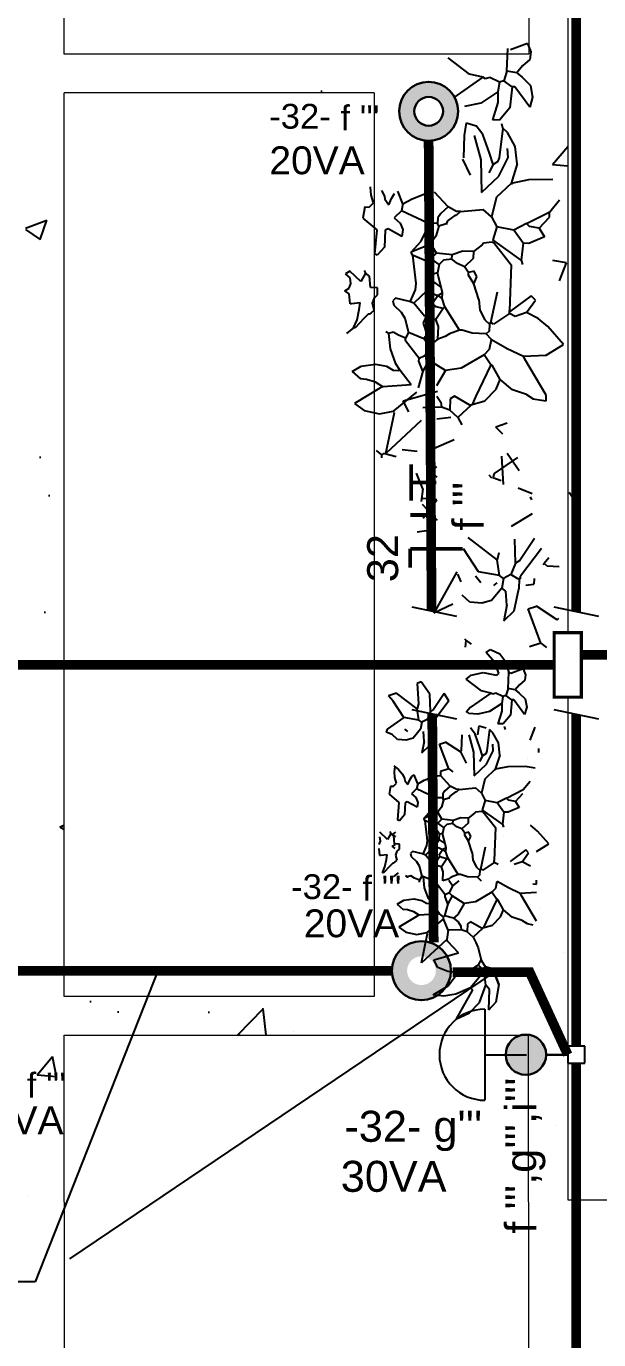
# Model space of a CAD drawing. Header units: millimetres. Extents: x 6597 to 20911, y -10306 to -132.
# Drawn here: x 12296.1 to 12473.5, y -6255.7 to -5848.8 of the extents above; entities that cross this region are included whole.
import ezdxf

# ---------------------------------------------------------------- set-up
doc = ezdxf.new("R2010")
doc.units = ezdxf.units.MM
doc.header["$LTSCALE"] = 25
doc.header["$MEASUREMENT"] = 0
for name, pattern in [('CONTINU', [0]), ('DASHDOT2', [12.7, 6.35, -3.175, 0, -3.175]), ('Dashed', [0.75, 0.5, -0.25])]:
    doc.linetypes.add(name, pattern=pattern)
for name, color, linetype in [('CIRCUITOS', 7, 'Continuous'), ('Iluminação1', 1, 'Continuous'), ('MAAI - VEGETAÇÃO', 106, 'Continuous')]:
    doc.layers.add(name, color=color, linetype=linetype)
for name, color, linetype, lineweight in [('EL-Condutos', 5, 'Continuous', 30), ('MAAI - ALVENARIA', 7, 'Continuous', 0), ('P-SIMBOL', 1, 'Continuous', 30)]:
    doc.layers.add(name, color=color, linetype=linetype, lineweight=lineweight)
doc.styles.add('Arial', font='arial.ttf')
pattern_1 = [(50, (-24217.496, -17853.917), (71.72602, -6.27521), [7.5, -82.5]), (355, (-24217.496, -17853.92), (-13.87513, 75.21921), [6, -66]), (100.45144, (-24211.52, -17854.44), (57.85088, 68.944), [6.37402, -70.11421]), (46.1842, (-24217.5, -17833.92), (106.72413, -16.55193), [11.25, -123.75]), (96.63564, (-24208.6, -17835.3), (93.4662, 97.41186), [9.56103, -105.17138]), (351.18416, (-24217.5, -17833.92), (93.4662, 97.41186), [9, -99]), (21, (-24207.496, -17838.917), (59.690705, -40.26189), [7.5, -82.5]), (326, (-24207.496, -17838.92), (24.33153, 72.515), [6, -66]), (71.45144, (-24202.52, -17842.27), (84.02224, 32.25312), [6.37402, -70.11421]), (37.5, (-24217.496, -17853.917), (1.215986, 33.289385), [0, -65.2, 0, -67, 0, -66.25]), (7.5, (-24217.496, -17853.917), (26.306954, 39.44117), [0, -38.2, 0, -63.7, 0, -25.25]), (327.5, (-24239.796, -17853.917), (53.382244, -2.255487), [0, -25, 0, -78, 0, -103.5]), (317.5, (-24249.796, -17853.917), (58.318617, 10.0105), [0, -32.5, 0, -51.8, 0, -73.5])]

msp = doc.modelspace()

# ---------------------------------------------------------------- hatches: boundary and pattern name
at = {"layer": 'EL-Condutos'}
h = msp.add_hatch(dxfattribs=at)
h.set_pattern_fill('AR-CONC', color=256, scale=10)
h.set_pattern_definition(pattern_1)
h.paths.add_polyline_path([(12403.86, -5857.38), (12307.86, -5857.38), (12307.86, -5869.38), (12403.86, -5869.38)])
at = {"layer": 'MAAI - VEGETAÇÃO', "transparency": 33554559}
h = msp.add_hatch(dxfattribs=at)
h.set_pattern_fill('AR-CONC', color=256, scale=10)
h.set_pattern_definition(pattern_1)
edge = h.paths.add_edge_path()
edge.add_line((12403.86, -6149.4), (12307.86, -6149.4))
edge.add_line((12307.86, -6149.4), (12307.86, -5869.38))
edge.add_line((12307.86, -5869.38), (12295.86, -5869.38))
edge.add_line((12295.86, -5869.38), (12295.86, -6149.4))
edge.add_line((12295.86, -6149.4), (12068.86, -6149.4))
edge.add_line((12068.86, -6149.4), (12068.86, -5869.38))
edge.add_line((12068.86, -5869.38), (12056.86, -5869.38))
edge.add_spline(control_points=[(12056.86, -5869.38), (12056.86, -5968.32), (12056.86, -6067.27), (12056.86, -6161.4)], knot_values=[0.621394, 0.621394, 0.621394, 0.621394, 1, 1, 1, 1], weights=[1, 1, 1, 1], degree=3, periodic=0)
edge.add_line((12056.86, -6161.4), (12307.86, -6161.4))
edge.add_line((12307.86, -6161.4), (12403.86, -6161.4))
edge.add_line((12403.86, -6161.4), (12403.86, -6149.4))
at = {"layer": 'P-SIMBOL'}
h = msp.add_hatch(color=256, dxfattribs=at)
h.dxf.hatch_style = 1
h.paths.add_polyline_path([(12411.62, -5875.11, 1), (12429.91, -5875.11, 1)])
h.paths.add_polyline_path([(12425.23, -5875.11, -1), (12416.31, -5875.11, -1)], flags=16)
h = msp.add_hatch(color=256, dxfattribs=at)
h.dxf.hatch_style = 1
h.paths.add_polyline_path([(12409.41, -6141.38, 1), (12427.69, -6141.38, 1)])
h.paths.add_polyline_path([(12423.01, -6141.38, -1), (12414.09, -6141.38, -1)], flags=16)
at = {"layer": 'P-SIMBOL', "linetype": 'Continuous'}
msp.add_hatch(color=256, dxfattribs=at).paths.add_polyline_path([(12444.66, -6167.4, 1), (12457.16, -6167.4, 1)])

# ---------------------------------------------------------------- linework, layer by layer
at = {"layer": 'CIRCUITOS'}
for p, q in [((12415.6, -6028.63), (12429.42, -6031.56)), ((12459.6, -6028.63), (12473.42, -6031.56)), ((12415.6, -6060.44), (12429.42, -6063.37)), ((12459.6, -6060.44), (12473.42, -6063.37))]:
    msp.add_line(p, q, dxfattribs=at)
at = {"layer": 'CIRCUITOS', "linetype": 'DASHDOT2'}
for p, q in [((12336.9, -6141.38), (12298.92, -6237.78)), ((12441.06, -6141.83), (12298.92, -6237.78)), ((12298.92, -6237.78), (12142.87, -6237.8))]:
    msp.add_line(p, q, dxfattribs=at)
at = {"layer": 'CIRCUITOS'}
for points, const_width in [([(12415.35, -5995.76), (12415.35, -5984.52)], 1.11), ([(12415.35, -5990.14), (12423.19, -5990.14)], 1.11), ([(12415.06, -6000.19), (12421.87, -6000.19)], 1.16), ([(12415.06, -6010.63), (12431.32, -6010.63)], 1.16), ([(12415.06, -6016.54), (12415.06, -6010.63)], 1.16)]:
    msp.add_lwpolyline(points, dxfattribs=dict(at, const_width=const_width))
at = {"layer": 'EL-Condutos', "linetype": 'Dashed'}
for q in [(12438.33, -6140.22), (12442.51, -6145.65)]:
    msp.add_line((12440.68, -6140.82), q, dxfattribs=at)
at = {"layer": 'EL-Condutos', "const_width": 3}
for points in [[(12466.51, -5795.05), (12466.51, -6030.09)], [(12466.51, -6061.9), (12466.51, -6164.75)], [(12466.51, -6170.05), (12466.51, -6461.75)]]:
    msp.add_lwpolyline(points, dxfattribs=at)
at = {"layer": 'EL-Condutos', "linetype": 'Dashed', "const_width": 3}
for points in [[(12420.77, -5884.26), (12421.69, -6029.92)], [(13265.52, -6043.47), (12939.02, -6043.47), (12468.06, -6043.47)], [(12421.89, -6061.77), (12422.34, -6132.63)], [(12428.2, -6141.83), (12452.09, -6141.83), (12463.86, -6167.4)]]:
    msp.add_lwpolyline(points, dxfattribs=at)
for points in [[(11450.59, -6102.1), (11856.15, -6102.6, 0.414599), (11866.17, -6092.6), (11866.17, -6056.64, -0.414214), (11876.17, -6046.64), (12459.66, -6046.64)], [(12409.41, -6141.38), (12293.66, -6141.38, 0.356001), (12274.07, -6157.35), (12268.76, -6183.16)]]:
    msp.add_lwpolyline(points, format="xyb", dxfattribs=at)
at = {"layer": 'EL-Condutos', "linetype": 'Dashed'}
msp.add_arc((12440.68, -6140.82), 0.0000392, 20.543, 75.2719, dxfattribs=at)
at = {"layer": 'Iluminação1'}
for p, q in [((12438.23, -6153.27), (12438.23, -6181.52)), ((12463.86, -6164.75), (12463.86, -6170.05)), ((12469.16, -6164.75), (12463.86, -6164.75)), ((12469.16, -6170.05), (12469.16, -6164.75)), ((12438.23, -6167.4), (12451.08, -6167.4)), ((12463.86, -6170.05), (12469.16, -6170.05))]:
    msp.add_line(p, q, dxfattribs=at)
msp.add_arc((12438.23, -6167.4), 14.12, 90, 270, dxfattribs=at)
at = {"layer": 'MAAI - ALVENARIA'}
for p, q in [((12307.86, -5857.38), (12307.86, -5353.4)), ((12451.86, -5353.4), (12451.86, -5857.38)), ((12451.86, -5857.38), (12307.86, -5857.38)), ((12307.86, -6149.4), (12307.86, -5869.38)), ((12403.86, -5869.38), (12307.86, -5869.38)), ((12403.86, -5869.38), (12403.86, -6149.4)), ((12463.86, -6126.4), (12463.86, -6212.4)), ((12403.86, -6149.4), (12307.86, -6149.4)), ((12308.28, -6633.41), (12307.86, -6161.4)), ((12307.86, -6161.4), (12451.64, -6161.4)), ((12451.64, -6161.4), (12452.07, -6633.41)), ((12463.86, -6212.4), (12463.86, -6212.4)), ((12463.86, -6212.4), (12463.86, -6212.4)), ((12463.86, -6212.4), (12478.86, -6212.4))]:
    msp.add_line(p, q, dxfattribs=at)
at = {"layer": 'MAAI - ALVENARIA', "linetype": 'CONTINU'}
for p, q in [((12463.86, -5747.4), (12463.86, -6036.64)), ((12463.86, -6056.64), (12463.86, -6126.4))]:
    msp.add_line(p, q, dxfattribs=at)
at = {"layer": 'MAAI - VEGETAÇÃO', "transparency": 33554559}
for p, q in [((12445.04, -5862.63), (12445.27, -5855.64)), ((12451.45, -5854.09), (12446.13, -5856.1)), ((12451.45, -5854.09), (12452.42, -5856.63)), ((12433.45, -5863.62), (12426.8, -5858.52)), ((12452.13, -5859.03), (12449.9, -5861.04)), ((12452.42, -5856.63), (12452.13, -5859.03)), ((12437.53, -5864.57), (12433.45, -5863.62)), ((12445.04, -5862.63), (12444.06, -5865.66)), ((12448.08, -5863.17), (12445.04, -5862.63)), ((12449.9, -5861.04), (12448.08, -5863.17)), ((12448.08, -5863.17), (12449.78, -5864.54)), ((12437.53, -5864.57), (12428.57, -5870.83)), ((12438.39, -5865.03), (12437.53, -5864.57)), ((12439.72, -5864.64), (12438.39, -5865.03)), ((12442.73, -5866.05), (12439.72, -5864.64)), ((12442.73, -5866.05), (12442.2, -5869.1)), ((12444.06, -5865.66), (12442.73, -5866.05)), ((12446.62, -5867.5), (12444.06, -5865.66)), ((12446.62, -5867.5), (12445.97, -5874.04)), ((12447.5, -5867.53), (12446.62, -5867.5)), ((12452.1, -5873.8), (12447.5, -5867.53)), ((12449.78, -5864.54), (12452.28, -5867.07)), ((12452.28, -5867.07), (12453, -5870.71)), ((12442.19, -5869.1), (12436.94, -5872.58)), ((12442.21, -5872.35), (12440.59, -5877.79)), ((12442.2, -5869.1), (12442.21, -5872.35)), ((12453, -5870.71), (12452.1, -5873.8)), ((12436.94, -5872.58), (12431.85, -5873.61)), ((12445.97, -5874.04), (12442.77, -5877.87)), ((12431.92, -5882.56), (12432.49, -5878.65)), ((12432.49, -5878.65), (12435.52, -5879.62)), ((12437.61, -5882.32), (12435.52, -5879.62)), ((12442.77, -5877.87), (12440.59, -5877.79)), ((12443.81, -5880.34), (12442.62, -5889.49)), ((12443.81, -5880.34), (12443.41, -5879.01)), ((12445.23, -5881.71), (12443.81, -5880.34)), ((12431.68, -5889.56), (12431.92, -5882.56)), ((12434.92, -5882.59), (12436.9, -5890.13)), ((12439.61, -5888.07), (12437.61, -5882.32)), ((12447.61, -5886.01), (12445.23, -5881.71)), ((12440.8, -5891.61), (12439.61, -5888.07)), ((12445.41, -5889.44), (12445.22, -5886.68)), ((12448.25, -5891.42), (12447.61, -5886.01)), ((12431.23, -5889.98), (12433.69, -5894.87)), ((12436.9, -5890.13), (12437.12, -5900.29)), ((12440.8, -5891.61), (12439.4, -5894.19)), ((12442.14, -5890.78), (12440.8, -5891.61)), ((12442.62, -5889.49), (12442.14, -5890.78)), ((12442.51, -5895.22), (12445.41, -5889.44)), ((12448.25, -5891.42), (12446.29, -5897.48)), ((12437.12, -5900.29), (12442.51, -5895.22)), ((12451.68, -5896.39), (12446.29, -5897.48)), ((12459.26, -5896.25), (12451.68, -5896.39)), ((12402.95, -5901.06), (12402.78, -5898.49)), ((12406.19, -5899.65), (12407.06, -5901.44)), ((12409.31, -5902.08), (12410.2, -5900.59)), ((12412.83, -5903.8), (12411.22, -5899.81)), ((12415.62, -5902.21), (12420.06, -5900.43)), ((12426.8, -5904.7), (12422.58, -5900.19)), ((12446.29, -5897.48), (12441.78, -5901.71)), ((12446.29, -5897.48), (12446.73, -5897.5)), ((12400.99, -5904.71), (12400.43, -5908.19)), ((12400.99, -5904.71), (12402.3, -5904.76)), ((12402.3, -5904.76), (12403.65, -5903.49)), ((12403.65, -5903.49), (12402.95, -5901.06)), ((12407.06, -5901.44), (12407.19, -5902.3)), ((12407.19, -5902.3), (12408.45, -5904.09)), ((12408.45, -5904.09), (12409.31, -5902.08)), ((12412.83, -5903.8), (12412.32, -5905.97)), ((12412.83, -5903.8), (12415.62, -5902.21)), ((12426.8, -5904.7), (12424.54, -5906.82)), ((12429.38, -5906.1), (12426.8, -5904.7)), ((12441.78, -5901.71), (12440.26, -5907.78)), ((12458.29, -5906.26), (12461.36, -5902.54)), ((12400.43, -5908.19), (12404.69, -5911.84)), ((12412.32, -5905.97), (12410.06, -5908.08)), ((12410.06, -5908.08), (12412, -5909.73)), ((12420.51, -5909.74), (12412.32, -5905.97)), ((12423.62, -5908.1), (12423.56, -5909.85)), ((12424.54, -5906.82), (12423.62, -5908.1)), ((12428.9, -5907.4), (12426.65, -5909.07)), ((12429.33, -5907.42), (12428.9, -5907.4)), ((12430.69, -5906.15), (12429.33, -5907.42)), ((12430.69, -5906.15), (12429.38, -5906.1)), ((12430.69, -5906.15), (12437.71, -5905.51)), ((12440.26, -5907.78), (12437.71, -5905.51)), ((12440.26, -5907.78), (12441.9, -5910.9)), ((12451.13, -5909.9), (12458.29, -5906.26)), ((12455.02, -5911.34), (12458.19, -5907.95)), ((12458.19, -5907.95), (12458.25, -5906.2)), ((12404.69, -5911.84), (12404, -5919.25)), ((12407.31, -5911.93), (12407.13, -5917.17)), ((12408.2, -5911.52), (12407.31, -5911.93)), ((12412.49, -5913.85), (12408.2, -5911.52)), ((12412, -5909.73), (12412.77, -5911.76)), ((12412.77, -5911.76), (12412.49, -5913.85)), ((12418.46, -5915.33), (12420, -5912.16)), ((12420, -5912.16), (12420.51, -5909.74)), ((12423.56, -5909.85), (12420.51, -5909.74)), ((12423.97, -5910.73), (12423, -5913.76)), ((12423.97, -5910.73), (12423.56, -5909.85)), ((12426.19, -5909.93), (12423.97, -5910.73)), ((12426.65, -5909.07), (12426.19, -5909.93)), ((12426.62, -5909.95), (12426.19, -5909.93)), ((12441.9, -5910.9), (12440.66, -5914.93)), ((12447.12, -5911.95), (12441.9, -5910.9)), ((12451.13, -5909.9), (12447.12, -5911.95)), ((12450.05, -5915.99), (12447.12, -5911.95)), ((12451.97, -5910.8), (12451.13, -5909.9)), ((12455.02, -5911.34), (12451.97, -5910.8)), ((12455.02, -5911.34), (12456.68, -5914.02)), ((12415.39, -5918.76), (12418.46, -5915.33)), ((12421.16, -5916.33), (12415.39, -5918.76)), ((12423, -5913.76), (12421.16, -5916.33)), ((12421.6, -5916.34), (12421.16, -5916.33)), ((12423.26, -5919.02), (12421.6, -5916.34)), ((12437.34, -5916.43), (12434.65, -5918.53)), ((12437.8, -5916.01), (12437.34, -5916.43)), ((12440.43, -5915.66), (12437.8, -5916.01)), ((12440.43, -5915.66), (12440.87, -5915.68)), ((12449.43, -5921.22), (12440.66, -5914.93)), ((12440.87, -5915.68), (12446.32, -5922.69)), ((12450.05, -5915.99), (12449.43, -5921.22)), ((12451.79, -5916.04), (12450.05, -5915.99)), ((12456.68, -5914.02), (12451.79, -5916.04)), ((12404.86, -5919.72), (12404, -5919.25)), ((12407.13, -5917.17), (12404.86, -5919.72)), ((12415.8, -5919.65), (12415.39, -5918.76)), ((12415.8, -5919.65), (12416.82, -5928.43)), ((12420.11, -5921.54), (12415.8, -5919.65)), ((12421.45, -5920.71), (12420.11, -5921.54)), ((12423.26, -5919.02), (12421.45, -5920.71)), ((12424.01, -5922.55), (12421.45, -5920.71)), ((12428.05, -5919.62), (12423.26, -5919.02)), ((12428.01, -5920.93), (12425.37, -5921.28)), ((12428.01, -5920.93), (12428.05, -5919.62)), ((12429.71, -5922.3), (12428.01, -5920.93)), ((12431.37, -5918.41), (12428.05, -5919.62)), ((12434.65, -5918.53), (12431.37, -5918.41)), ((12434.58, -5920.72), (12431.87, -5923.25)), ((12434.65, -5918.53), (12434.58, -5920.72)), ((12449.43, -5921.22), (12449.83, -5922.54)), ((12396.38, -5924.68), (12395.04, -5925.51)), ((12399.77, -5927.86), (12396.38, -5924.68)), ((12401.17, -5925.28), (12399.77, -5927.86)), ((12400.76, -5924.39), (12401.17, -5925.28)), ((12402.45, -5926.2), (12401.17, -5925.28)), ((12420.5, -5922.87), (12420.11, -5921.54)), ((12422.16, -5925.55), (12420.5, -5922.87)), ((12423.49, -5925.16), (12422.16, -5925.55)), ((12424.01, -5922.55), (12423.49, -5925.16)), ((12424.65, -5929.57), (12423.49, -5925.16)), ((12425.37, -5921.28), (12424.01, -5922.55)), ((12431.87, -5923.25), (12429.71, -5922.3)), ((12433.12, -5925.04), (12431.87, -5923.25)), ((12433.09, -5925.92), (12433.12, -5925.04)), ((12434.88, -5924.66), (12433.12, -5925.04)), ((12435.7, -5926.44), (12434.88, -5924.66)), ((12446.32, -5922.69), (12445.85, -5936.85)), ((12463.45, -5922.09), (12459.26, -5921.34)), ((12461.36, -5927.64), (12463.45, -5922.09)), ((12396.43, -5926.67), (12395.04, -5925.51)), ((12396.16, -5929.95), (12396.68, -5928.47)), ((12396.68, -5928.47), (12396.43, -5926.67)), ((12402.77, -5929.71), (12402.45, -5926.2)), ((12416.82, -5928.43), (12416.58, -5930.41)), ((12422.09, -5927.73), (12420.24, -5930.73)), ((12422.09, -5927.73), (12422.16, -5925.55)), ((12424.65, -5929.57), (12422.09, -5927.73)), ((12434.75, -5928.6), (12433.09, -5925.92)), ((12434.75, -5928.6), (12435.7, -5926.44)), ((12436.34, -5933.46), (12434.75, -5928.6)), ((12394.86, -5930.76), (12396.16, -5929.95)), ((12396.14, -5931.68), (12394.86, -5930.76)), ((12396.48, -5934.75), (12396.14, -5931.68)), ((12404.96, -5929.78), (12402.77, -5929.71)), ((12403.37, -5934.6), (12403.97, -5932.9)), ((12403.97, -5932.9), (12404.88, -5931.97)), ((12404.88, -5931.97), (12404.96, -5929.78)), ((12410.54, -5933.03), (12409.63, -5933.88)), ((12414.88, -5934.05), (12410.54, -5933.03)), ((12416.58, -5930.41), (12414.97, -5934.09)), ((12420.24, -5930.73), (12416.17, -5934.54)), ((12423.25, -5932.15), (12420.24, -5930.73)), ((12423.69, -5932.16), (12421.85, -5934.73)), ((12423.69, -5932.16), (12423.25, -5932.15)), ((12425.03, -5931.33), (12423.69, -5932.16)), ((12424.97, -5933.08), (12423.69, -5932.16)), ((12425.03, -5931.33), (12424.65, -5929.57)), ((12424.97, -5933.08), (12425.03, -5931.33)), ((12425.76, -5935.73), (12424.97, -5933.08)), ((12440.03, -5940.59), (12442.1, -5931.03)), ((12452.56, -5932.26), (12445.83, -5937.28)), ((12453.83, -5933.61), (12452.56, -5932.26)), ((12396.92, -5934.76), (12396.48, -5934.75)), ((12399.55, -5934.41), (12396.92, -5934.76)), ((12398.65, -5939.67), (12399.23, -5936.48)), ((12399.23, -5936.48), (12399.55, -5934.41)), ((12402.94, -5937.59), (12403.85, -5936.75)), ((12403.85, -5936.75), (12403.37, -5934.6)), ((12409.63, -5933.88), (12410.03, -5935.2)), ((12410.03, -5935.2), (12412.28, -5937.36)), ((12412.28, -5937.36), (12413.39, -5939.19)), ((12416.17, -5934.54), (12414.88, -5934.05)), ((12419.54, -5938.59), (12416.17, -5934.54)), ((12422.28, -5935.18), (12419.97, -5938.6)), ((12421.85, -5934.73), (12422.28, -5935.18)), ((12423.14, -5935.64), (12422.28, -5935.18)), ((12425.31, -5936.16), (12423, -5939.58)), ((12425.31, -5936.16), (12423.14, -5935.64)), ((12425.76, -5935.73), (12425.31, -5936.16)), ((12430.33, -5942.89), (12425.76, -5935.73)), ((12436.34, -5933.46), (12436.65, -5936.67)), ((12436.65, -5936.67), (12438.23, -5939.74)), ((12445.82, -5937.72), (12445.83, -5937.28)), ((12445.83, -5937.28), (12445.85, -5936.85)), ((12451.08, -5937.46), (12447.54, -5938.65)), ((12451.08, -5937.46), (12453.83, -5933.61)), ((12454.66, -5939.29), (12451.08, -5937.46)), ((12397.54, -5942.22), (12398.65, -5939.67)), ((12400.7, -5939.27), (12397.98, -5942.24)), ((12402.06, -5938), (12400.7, -5939.27)), ((12402.49, -5938.01), (12402.06, -5938)), ((12402.94, -5937.59), (12402.49, -5938.01)), ((12413.39, -5939.19), (12414.55, -5943.67)), ((12419.97, -5938.6), (12419.03, -5940.76)), ((12419.03, -5940.76), (12420.22, -5944.3)), ((12419.97, -5938.6), (12419.54, -5938.59)), ((12420.83, -5939.07), (12419.97, -5938.6)), ((12423, -5939.58), (12420.83, -5939.07)), ((12423.8, -5941.79), (12423, -5939.58)), ((12438.23, -5939.74), (12439.58, -5941.01)), ((12439.58, -5941.01), (12439.51, -5943.19)), ((12440.03, -5940.59), (12439.58, -5941.01)), ((12440.89, -5941.05), (12440.03, -5940.59)), ((12445.82, -5937.72), (12440.89, -5941.05)), ((12447.54, -5938.65), (12445.82, -5937.72)), ((12457.73, -5941.8), (12454.66, -5939.29)), ((12397.54, -5942.22), (12395.3, -5943.9)), ((12397.98, -5942.24), (12397.54, -5942.22)), ((12408.42, -5943.9), (12407.56, -5943.43)), ((12408.41, -5944.34), (12408.42, -5943.9)), ((12409.75, -5943.51), (12408.42, -5943.9)), ((12408.92, -5948.69), (12408.42, -5943.9)), ((12411.47, -5944.44), (12409.75, -5943.51)), ((12413.62, -5945.39), (12411.47, -5944.44)), ((12413.59, -5946.26), (12413.62, -5945.39)), ((12414.55, -5943.67), (12413.62, -5945.39)), ((12419.3, -5945.58), (12414.55, -5943.67)), ((12420.22, -5944.3), (12419.3, -5945.58)), ((12420.98, -5947.82), (12419.3, -5945.58)), ((12423.67, -5945.73), (12423.8, -5941.79)), ((12425.89, -5944.92), (12423.67, -5945.73)), ((12427.23, -5944.09), (12425.89, -5944.92)), ((12430.33, -5942.89), (12427.23, -5944.09)), ((12431.2, -5942.92), (12430.33, -5942.89)), ((12434.23, -5943.89), (12431.2, -5942.92)), ((12438.6, -5944.04), (12434.23, -5943.89)), ((12439.51, -5943.19), (12438.6, -5944.04)), ((12440.29, -5945.85), (12438.6, -5944.04)), ((12462.59, -5947.39), (12457.73, -5941.8)), ((12410.57, -5953.3), (12408.92, -5948.69)), ((12417.79, -5951.65), (12413.59, -5946.26)), ((12420.98, -5947.82), (12419.56, -5950.84)), ((12423.67, -5945.73), (12420.98, -5947.82)), ((12437.95, -5950.58), (12439.6, -5948.83)), ((12439.6, -5948.83), (12440.29, -5945.85)), ((12440.29, -5945.85), (12445.08, -5948.61)), ((12445.08, -5948.61), (12450.18, -5950.99)), ((12457.22, -5950.62), (12462.59, -5947.39)), ((12399.89, -5954.06), (12404.3, -5953.46)), ((12404.3, -5953.46), (12407.72, -5954.1)), ((12411.97, -5955.4), (12410.57, -5953.3)), ((12417.76, -5952.53), (12417.79, -5951.65)), ((12418.96, -5955.63), (12417.76, -5952.53)), ((12419.56, -5950.84), (12417.79, -5951.65)), ((12420.83, -5952.19), (12418.96, -5955.63)), ((12420.83, -5952.19), (12419.56, -5950.84)), ((12425.97, -5955.43), (12420.83, -5952.19)), ((12437.95, -5950.58), (12430.81, -5954.72)), ((12440.03, -5953.71), (12435.32, -5963.62)), ((12440.03, -5953.71), (12437.95, -5950.58)), ((12440.47, -5953.73), (12440.03, -5953.71)), ((12442.94, -5958.18), (12440.47, -5953.73)), ((12450.18, -5950.99), (12457.22, -5950.62)), ((12450.59, -5951.88), (12450.18, -5950.99)), ((12457.22, -5963.04), (12450.59, -5951.88)), ((12397.08, -5955.77), (12399.89, -5954.06)), ((12397.08, -5955.77), (12399.63, -5958.04)), ((12407.72, -5954.1), (12409.79, -5955.32)), ((12409.79, -5955.32), (12411.54, -5955.38)), ((12411.97, -5955.4), (12411.54, -5955.38)), ((12415.32, -5959.88), (12411.97, -5955.4)), ((12418.96, -5955.63), (12417.48, -5960.83)), ((12425.97, -5955.43), (12423.19, -5960.15)), ((12430.81, -5954.72), (12425.97, -5955.43)), ((12405.66, -5960.87), (12397.78, -5965.6)), ((12401.48, -5958.23), (12399.63, -5958.04)), ((12404.27, -5959.07), (12401.48, -5958.23)), ((12406.55, -5960.46), (12404.27, -5959.07)), ((12406.55, -5960.46), (12405.66, -5960.87)), ((12415.32, -5959.88), (12406.55, -5960.46)), ((12412.86, -5964.83), (12423.5, -5961.83)), ((12438.22, -5964.85), (12441.72, -5961.15)), ((12441.72, -5961.15), (12442.94, -5958.18)), ((12446.77, -5961.38), (12442.94, -5958.18)), ((12451.1, -5962.83), (12446.77, -5961.38)), ((12397.78, -5965.6), (12400.76, -5967.77)), ((12417, -5962.13), (12409.8, -5968.01)), ((12414.66, -5968.19), (12412.86, -5964.83)), ((12423.33, -5963.35), (12424.53, -5965.2)), ((12424.53, -5965.2), (12424.72, -5966.76)), ((12427.43, -5964.23), (12427.31, -5967.72)), ((12428.77, -5963.4), (12427.43, -5964.23)), ((12433.49, -5966.18), (12428.77, -5963.4)), ((12433.49, -5966.18), (12438.22, -5964.85)), ((12435.32, -5963.62), (12434.37, -5965.77)), ((12451.1, -5962.83), (12453.19, -5964.15)), ((12453.19, -5964.15), (12455.7, -5964.64)), ((12455.7, -5964.64), (12457.16, -5964.79)), ((12457.16, -5964.79), (12457.22, -5963.04)), ((12400.76, -5967.77), (12405.58, -5968.83)), ((12405.58, -5968.83), (12409.8, -5968.01)), ((12407.55, -5981.12), (12410.22, -5968.46)), ((12410.22, -5968.46), (12409.8, -5968.01)), ((12424.72, -5966.76), (12419.02, -5967.01)), ((12423.32, -5970.4), (12427.7, -5969.83)), ((12427.31, -5967.72), (12424.72, -5966.76)), ((12429.86, -5970), (12427.31, -5967.72)), ((12433.92, -5966.19), (12429.86, -5970)), ((12429.86, -5970), (12431.1, -5972.22)), ((12433.92, -5966.19), (12433.49, -5966.18)), ((12418.45, -5970.92), (12407.55, -5981.12)), ((12445.14, -5971.74), (12441.6, -5972.93)), ((12443.71, -5975.19), (12441.6, -5972.93)), ((12428.69, -5976.88), (12422.33, -5979.67)), ((12406.32, -5981.59), (12404.62, -5980.22)), ((12406.29, -5982.47), (12406.32, -5981.59)), ((12406.77, -5981.17), (12406.32, -5981.59)), ((12410.68, -5982.18), (12406.77, -5981.17)), ((12417.27, -5980.46), (12412.58, -5979.98)), ((12443.33, -5981.92), (12443.91, -5990.69)), ((12448.86, -5986.48), (12445.1, -5981.11)), ((12423.19, -5985.24), (12421.38, -5986.93)), ((12448.29, -5982.34), (12441.12, -5987.35)), ((12419.02, -5992.1), (12417, -5987.22)), ((12421.38, -5986.93), (12423.33, -5988.44)), ((12439.39, -5987.71), (12440.24, -5988.62)), ((12441.12, -5987.35), (12440.64, -5988.65)), ((12443.23, -5989.61), (12440.64, -5988.65)), ((12419.02, -5992.1), (12418.45, -5996.02)), ((12452.86, -5993.6), (12448.55, -5991.85)), ((12466.39, -5996.32), (12464.31, -5993.18)), ((12423.5, -6001.88), (12418.86, -5996.91)), ((12423.32, -5995.5), (12418.97, -5995.03)), ((12419.1, -6001.13), (12423.32, -5995.5)), ((12452.75, -5995.48), (12452.34, -5994.59)), ((12446.48, -6003.64), (12452.99, -5999.69)), ((12422.33, -6004.76), (12417.27, -6005.55)), ((12436.2, -6017.8), (12431.62, -6010.64)), ((12442.01, -6014.06), (12433.05, -6007.19)), ((12447.66, -6015.12), (12447.47, -6007.68)), ((12453.61, -6007.45), (12449, -6014.29)), ((12455.69, -6010.58), (12449.28, -6019.11)), ((12442.52, -6011.89), (12442.01, -6014.06)), ((12442.72, -6018.89), (12442.01, -6014.06)), ((12449, -6014.29), (12447.66, -6015.12)), ((12457.98, -6013.47), (12456.61, -6015.17)), ((12429.53, -6017.83), (12422.34, -6030.6)), ((12429.71, -6018.52), (12430.7, -6020.94)), ((12442.72, -6018.89), (12436.2, -6017.8)), ((12444, -6019.81), (12442.72, -6018.89)), ((12446.23, -6018.57), (12444, -6019.81)), ((12447.66, -6015.12), (12446.23, -6018.57)), ((12448.37, -6019.96), (12446.23, -6018.57)), ((12456.61, -6015.17), (12456.16, -6015.59)), ((12457.45, -6016.08), (12456.61, -6015.17)), ((12461.26, -6016.26), (12457.45, -6016.08)), ((12435.28, -6019.03), (12436.98, -6021.09)), ((12443.46, -6022.85), (12440.27, -6026.69)), ((12440.99, -6022.03), (12442.01, -6021.25)), ((12444, -6019.81), (12443.46, -6022.85)), ((12444.74, -6023.77), (12443.46, -6022.85)), ((12448.81, -6019.97), (12448.37, -6019.96)), ((12448.81, -6019.97), (12448.71, -6023.03)), ((12449.26, -6019.55), (12448.81, -6019.97)), ((12449.25, -6019.99), (12448.81, -6019.97)), ((12449.25, -6019.99), (12449.26, -6019.55)), ((12449.26, -6019.55), (12449.28, -6019.11)), ((12450.85, -6021.88), (12453.37, -6021.63)), ((12453.43, -6019.89), (12453.37, -6021.63)), ((12433.49, -6027.19), (12431.14, -6025.07)), ((12440.27, -6026.69), (12437.27, -6027.52)), ((12445.04, -6028.16), (12444.74, -6023.77)), ((12447.29, -6029.86), (12448.71, -6023.03)), ((12428.32, -6027.85), (12422.34, -6030.6)), ((12437.27, -6027.52), (12433.49, -6027.19)), ((12445.04, -6028.16), (12444.03, -6032.97)), ((12444.03, -6032.97), (12447.29, -6029.86)), ((12451.56, -6029.25), (12454.21, -6028.47)), ((12455.58, -6039.89), (12451.56, -6029.25)), ((12460.64, -6032.62), (12454.21, -6028.47)), ((12460.64, -6032.62), (12461.09, -6032.2)), ((12432.42, -6039.11), (12431.99, -6038.66)), ((12432.18, -6041.13), (12432.42, -6039.11)), ((12432.42, -6039.11), (12433.9, -6040.22)), ((12438.6, -6042.76), (12439.89, -6041.86)), ((12441.21, -6045.75), (12438.6, -6042.76)), ((12439.89, -6041.86), (12442.8, -6043.21)), ((12442.8, -6043.21), (12444.39, -6045.28)), ((12455.58, -6039.89), (12452.04, -6041.08)), ((12455.58, -6039.89), (12457.28, -6041.26)), ((12442.47, -6049.17), (12441.21, -6045.75)), ((12444.39, -6045.28), (12445.61, -6048.96)), ((12432.36, -6051.03), (12433.97, -6049.83)), ((12437.13, -6054.69), (12432.36, -6051.03)), ((12433.97, -6049.83), (12437.63, -6048.94)), ((12437.63, -6048.94), (12441.82, -6049.78)), ((12442.47, -6049.17), (12441.82, -6049.78)), ((12445.44, -6053.98), (12445.61, -6048.96)), ((12446.23, -6049.3), (12445.61, -6048.96)), ((12450.04, -6047.85), (12446.23, -6049.3)), ((12450.53, -6051.39), (12448.93, -6052.84)), ((12450.04, -6047.85), (12450.74, -6049.67)), ((12450.74, -6049.67), (12450.53, -6051.39)), ((12410.84, -6055.36), (12408.3, -6056.21)), ((12417.26, -6060.28), (12410.84, -6055.36)), ((12418.49, -6051.85), (12417.21, -6052.43)), ((12417.21, -6052.43), (12417.63, -6058.72)), ((12421.18, -6055.7), (12418.49, -6051.85)), ((12440.06, -6055.37), (12433.63, -6059.86)), ((12440.06, -6055.36), (12437.13, -6054.69)), ((12440.68, -6055.7), (12440.06, -6055.37)), ((12441.63, -6055.42), (12440.68, -6055.7)), ((12443.79, -6056.43), (12441.63, -6055.42)), ((12445.44, -6053.98), (12444.74, -6056.15)), ((12447.63, -6054.36), (12445.44, -6053.98)), ((12448.93, -6052.84), (12447.63, -6054.36)), ((12447.63, -6054.36), (12448.85, -6055.35)), ((12448.85, -6055.35), (12450.64, -6057.16)), ((12409.81, -6057.83), (12408.3, -6056.21)), ((12413.09, -6062.96), (12409.81, -6057.83)), ((12417.63, -6058.72), (12417.26, -6060.28)), ((12421.31, -6061.04), (12421.18, -6055.7)), ((12425.58, -6055.54), (12422.28, -6060.45)), ((12427.07, -6057.78), (12422.47, -6063.9)), ((12427.07, -6057.78), (12425.58, -6055.54)), ((12443.4, -6058.62), (12439.64, -6061.11)), ((12443.79, -6056.43), (12443.41, -6058.62)), ((12443.41, -6058.62), (12443.41, -6060.95)), ((12444.74, -6056.15), (12443.79, -6056.43)), ((12446.58, -6057.47), (12444.74, -6056.15)), ((12446.58, -6057.47), (12446.11, -6062.16)), ((12447.21, -6057.49), (12446.58, -6057.47)), ((12450.51, -6061.99), (12447.21, -6057.49)), ((12450.64, -6057.16), (12451.15, -6059.77)), ((12413.09, -6062.96), (12407.95, -6066.56)), ((12417.77, -6063.75), (12413.09, -6062.96)), ((12417.77, -6063.75), (12417.26, -6060.28)), ((12420.29, -6063.52), (12418.69, -6064.41)), ((12421.31, -6061.04), (12420.29, -6063.52)), ((12421.83, -6064.51), (12420.29, -6063.52)), ((12422.28, -6060.45), (12421.31, -6061.04)), ((12432.65, -6061.08), (12432.33, -6061.38)), ((12433.63, -6059.86), (12432.65, -6061.08)), ((12433.26, -6061.73), (12432.65, -6061.08)), ((12435.99, -6061.86), (12433.26, -6061.73)), ((12439.64, -6061.11), (12435.99, -6061.86)), ((12443.41, -6060.95), (12442.25, -6064.85)), ((12446.11, -6062.16), (12443.82, -6064.91)), ((12451.15, -6059.77), (12450.51, -6061.99)), ((12407.95, -6066.56), (12407.6, -6067.49)), ((12409.46, -6068.18), (12407.6, -6067.49)), ((12414.3, -6067.25), (12413.38, -6066.59)), ((12418.3, -6066.59), (12416.01, -6069.34)), ((12418.69, -6064.41), (12417.77, -6063.75)), ((12418.69, -6064.41), (12418.3, -6066.59)), ((12419.43, -6070.39), (12419.22, -6067.25)), ((12421.05, -6071.62), (12422.07, -6066.72)), ((12422.14, -6064.52), (12421.83, -6064.51)), ((12422.14, -6064.52), (12422.07, -6066.72)), ((12422.46, -6064.22), (12422.14, -6064.52)), ((12422.45, -6064.53), (12422.14, -6064.52)), ((12422.45, -6064.53), (12422.46, -6064.22)), ((12422.46, -6064.22), (12422.47, -6063.9)), ((12435.2, -6068.1), (12433.7, -6066.16)), ((12436.03, -6068.28), (12436.44, -6065.46)), ((12436.44, -6065.46), (12438.62, -6066.16)), ((12439.64, -6066.68), (12438.79, -6073.24)), ((12440.66, -6067.66), (12439.64, -6066.68)), ((12442.37, -6070.75), (12440.66, -6067.66)), ((12443.82, -6064.91), (12442.25, -6064.85)), ((12444.56, -6066.68), (12444.28, -6065.73)), ((12452.24, -6069.94), (12453.73, -6065.96)), ((12411.15, -6069.7), (12409.46, -6068.18)), ((12413.86, -6069.93), (12411.15, -6069.7)), ((12416.01, -6069.34), (12413.86, -6069.93)), ((12419.43, -6070.39), (12418.71, -6073.84)), ((12418.71, -6073.84), (12421.05, -6071.62)), ((12424.11, -6071.18), (12426.01, -6070.61)), ((12426.99, -6078.81), (12424.11, -6071.18)), ((12430.62, -6073.59), (12426.01, -6070.61)), ((12430.95, -6073.29), (12431.11, -6068.28)), ((12433.26, -6068.29), (12434.69, -6073.71)), ((12436.63, -6072.23), (12435.2, -6068.1)), ((12440.79, -6073.21), (12440.66, -6071.22)), ((12442.83, -6074.63), (12442.37, -6070.75)), ((12430.62, -6073.59), (12430.95, -6073.29)), ((12430.62, -6073.59), (12432.39, -6077.1)), ((12434.69, -6073.71), (12434.84, -6080.99)), ((12437.49, -6074.77), (12436.48, -6076.61)), ((12437.49, -6074.77), (12436.63, -6072.23)), ((12438.45, -6074.17), (12437.49, -6074.77)), ((12438.79, -6073.24), (12438.45, -6074.17)), ((12438.71, -6077.35), (12440.79, -6073.21)), ((12442.83, -6074.63), (12441.42, -6078.98)), ((12454.88, -6073.81), (12454.92, -6072.56)), ((12410.38, -6078.25), (12410.08, -6077.92)), ((12410.21, -6079.7), (12410.38, -6078.25)), ((12410.33, -6081.55), (12410.21, -6079.7)), ((12410.38, -6078.25), (12411.44, -6079.05)), ((12411.44, -6079.05), (12412.66, -6080.53)), ((12424.45, -6079.66), (12424.41, -6080.92)), ((12426.99, -6078.81), (12424.45, -6079.66)), ((12426.99, -6078.81), (12428.22, -6079.79)), ((12434.84, -6080.99), (12438.71, -6077.35)), ((12441.42, -6078.98), (12438.18, -6082.01)), ((12445.29, -6078.19), (12441.42, -6078.98)), ((12441.42, -6078.98), (12441.74, -6078.99)), ((12450.73, -6078.09), (12445.29, -6078.19)), ((12453.73, -6078.62), (12450.73, -6078.09)), ((12409.87, -6084.19), (12410.84, -6083.28)), ((12410.84, -6083.28), (12410.33, -6081.55)), ((12412.66, -6080.53), (12413.28, -6081.82)), ((12413.28, -6081.82), (12413.38, -6082.43)), ((12413.38, -6082.43), (12414.28, -6083.71)), ((12414.28, -6083.71), (12414.9, -6082.28)), ((12414.9, -6082.28), (12415.54, -6081.2)), ((12415.54, -6081.2), (12416.26, -6080.64)), ((12417.42, -6083.51), (12416.26, -6080.64)), ((12417.42, -6083.51), (12417.06, -6085.06)), ((12417.42, -6083.51), (12419.42, -6082.37)), ((12419.42, -6082.37), (12422.61, -6081.09)), ((12422.61, -6081.09), (12424.41, -6080.92)), ((12427.44, -6084.16), (12424.41, -6080.92)), ((12438.18, -6082.01), (12437.1, -6086.36)), ((12450.03, -6085.27), (12452.24, -6082.61)), ((12408.93, -6084.16), (12408.53, -6086.66)), ((12408.53, -6086.66), (12411.58, -6089.27)), ((12408.93, -6084.16), (12409.87, -6084.19)), ((12417.06, -6085.06), (12415.44, -6086.58)), ((12415.44, -6086.58), (12416.83, -6087.76)), ((12416.83, -6087.76), (12417.38, -6089.22)), ((12422.93, -6087.77), (12417.06, -6085.06)), ((12422.56, -6089.51), (12422.93, -6087.77)), ((12425.12, -6087.84), (12422.93, -6087.77)), ((12425.16, -6086.59), (12425.12, -6087.84)), ((12425.41, -6088.48), (12425.12, -6087.84)), ((12425.82, -6085.67), (12425.16, -6086.59)), ((12427, -6087.91), (12425.41, -6088.48)), ((12427.44, -6084.16), (12425.82, -6085.67)), ((12427.34, -6087.29), (12427, -6087.91)), ((12427.32, -6087.92), (12427, -6087.91)), ((12428.95, -6086.09), (12427.34, -6087.29)), ((12429.29, -6085.16), (12427.44, -6084.16)), ((12429.26, -6086.1), (12428.95, -6086.09)), ((12430.23, -6085.19), (12429.26, -6086.1)), ((12430.23, -6085.19), (12429.29, -6085.16)), ((12430.23, -6085.19), (12435.27, -6084.73)), ((12437.1, -6086.36), (12435.27, -6084.73)), ((12437.1, -6086.36), (12438.28, -6088.6)), ((12444.89, -6087.88), (12442.02, -6089.35)), ((12444.89, -6087.88), (12450.03, -6085.27)), ((12445.5, -6088.53), (12444.89, -6087.88)), ((12447.68, -6088.92), (12449.96, -6086.48)), ((12411.58, -6089.27), (12411.09, -6094.59)), ((12413.46, -6089.34), (12413.33, -6093.1)), ((12414.1, -6089.04), (12413.46, -6089.34)), ((12417.18, -6090.72), (12414.1, -6089.04)), ((12417.38, -6089.22), (12417.18, -6090.72)), ((12419.26, -6094.24), (12421.46, -6091.78)), ((12421.46, -6091.78), (12422.56, -6089.51)), ((12424.71, -6090.66), (12423.4, -6092.49)), ((12425.41, -6088.48), (12424.71, -6090.66)), ((12437.22, -6092.02), (12435.33, -6092.27)), ((12437.22, -6092.02), (12437.53, -6092.03)), ((12438.28, -6088.6), (12437.38, -6091.49)), ((12443.68, -6096), (12437.38, -6091.49)), ((12437.53, -6092.03), (12441.44, -6097.05)), ((12442.02, -6089.35), (12438.28, -6088.6)), ((12444.12, -6092.25), (12442.02, -6089.35)), ((12448.87, -6090.84), (12445.37, -6092.29)), ((12447.68, -6088.92), (12445.5, -6088.53)), ((12447.68, -6088.92), (12448.87, -6090.84)), ((12411.7, -6094.93), (12411.09, -6094.59)), ((12413.33, -6093.1), (12411.7, -6094.93)), ((12423.4, -6092.49), (12419.26, -6094.24)), ((12419.55, -6094.87), (12419.26, -6094.24)), ((12419.55, -6094.87), (12420.28, -6101.18)), ((12422.64, -6096.23), (12419.55, -6094.87)), ((12423.6, -6095.64), (12422.64, -6096.23)), ((12423.71, -6092.5), (12423.4, -6092.49)), ((12424.9, -6094.43), (12423.6, -6095.64)), ((12425.44, -6096.96), (12423.6, -6095.64)), ((12424.9, -6094.43), (12423.71, -6092.5)), ((12428.34, -6094.86), (12424.9, -6094.43)), ((12426.42, -6096.05), (12425.44, -6096.96)), ((12428.31, -6095.8), (12426.42, -6096.05)), ((12428.31, -6095.8), (12428.34, -6094.86)), ((12429.53, -6096.78), (12428.31, -6095.8)), ((12430.72, -6093.99), (12428.34, -6094.86)), ((12433.07, -6094.07), (12430.72, -6093.99)), ((12433.02, -6095.64), (12431.08, -6097.46)), ((12433.07, -6094.07), (12433.02, -6095.64)), ((12435.01, -6092.57), (12433.07, -6094.07)), ((12435.33, -6092.27), (12435.01, -6092.57)), ((12444.12, -6092.25), (12443.68, -6096)), ((12443.68, -6096), (12443.96, -6096.95)), ((12445.37, -6092.29), (12444.12, -6092.25)), ((12408.06, -6100.77), (12405.62, -6098.49)), ((12405.84, -6101.2), (12405.66, -6099.91)), ((12409.06, -6098.92), (12408.06, -6100.77)), ((12408.77, -6098.28), (12409.06, -6098.92)), ((12409.98, -6099.58), (12409.06, -6098.92)), ((12410.54, -6098.49), (12409.58, -6099.08)), ((12410.58, -6099.91), (12409.58, -6099.08)), ((12410.21, -6102.09), (12409.98, -6099.58)), ((12422.92, -6097.19), (12422.64, -6096.23)), ((12424.12, -6099.11), (12422.92, -6097.19)), ((12424.06, -6100.68), (12424.12, -6099.11)), ((12425.07, -6098.83), (12424.12, -6099.11)), ((12425.44, -6096.96), (12425.07, -6098.83)), ((12425.9, -6101.99), (12425.07, -6098.83)), ((12431.08, -6097.46), (12429.53, -6096.78)), ((12431.97, -6098.74), (12431.08, -6097.46)), ((12431.95, -6099.37), (12431.97, -6098.74)), ((12433.14, -6101.29), (12431.95, -6099.37)), ((12433.24, -6098.47), (12431.97, -6098.74)), ((12433.14, -6101.29), (12433.82, -6099.75)), ((12433.82, -6099.75), (12433.24, -6098.47)), ((12441.44, -6097.05), (12441.1, -6107.21)), ((12454.55, -6098.1), (12452.35, -6096.29)), ((12458.04, -6102.11), (12454.55, -6098.1)), ((12405.69, -6105.71), (12405.45, -6103.5)), ((12405.47, -6102.26), (12405.84, -6101.2)), ((12409.45, -6102.84), (12410.39, -6102.26)), ((12410.37, -6103.5), (12409.45, -6102.84)), ((12411.77, -6102.15), (12410.21, -6102.09)), ((12411.07, -6104.38), (12411.72, -6103.71)), ((12411.72, -6103.71), (12411.77, -6102.15)), ((12420.11, -6102.59), (12418.96, -6105.24)), ((12422.74, -6102.83), (12419.82, -6105.55)), ((12420.28, -6101.18), (12420.11, -6102.59)), ((12424.06, -6100.68), (12422.74, -6102.83)), ((12424.9, -6103.84), (12422.74, -6102.83)), ((12425.21, -6103.85), (12423.89, -6105.69)), ((12425.9, -6101.99), (12424.06, -6100.68)), ((12425.21, -6103.85), (12424.9, -6103.84)), ((12426.17, -6103.26), (12425.21, -6103.85)), ((12426.13, -6104.51), (12425.21, -6103.85)), ((12426.17, -6103.26), (12425.9, -6101.99)), ((12426.13, -6104.51), (12426.17, -6103.26)), ((12434.28, -6104.78), (12433.14, -6101.29)), ((12436.93, -6109.9), (12438.42, -6103.04)), ((12450.84, -6103.92), (12446.01, -6107.52)), ((12451.75, -6104.89), (12450.84, -6103.92)), ((12454.19, -6104.43), (12458.04, -6102.11)), ((12406.01, -6105.72), (12405.69, -6105.71)), ((12407.9, -6105.47), (12406.01, -6105.72)), ((12407.25, -6109.24), (12407.67, -6106.95)), ((12407.67, -6106.95), (12407.9, -6105.47)), ((12409.69, -6108.04), (12408.72, -6108.95)), ((12410.01, -6108.05), (12409.69, -6108.04)), ((12410.33, -6107.75), (12410.01, -6108.05)), ((12410.33, -6107.75), (12410.98, -6107.14)), ((12410.63, -6105.6), (12411.07, -6104.38)), ((12410.98, -6107.14), (12410.63, -6105.6)), ((12415.78, -6104.48), (12415.13, -6105.08)), ((12415.13, -6105.08), (12415.41, -6106.03)), ((12415.41, -6106.03), (12417.03, -6107.58)), ((12418.89, -6105.21), (12415.78, -6104.48)), ((12417.03, -6107.58), (12417.82, -6108.9)), ((12419.82, -6105.55), (12418.89, -6105.21)), ((12422.23, -6108.46), (12419.82, -6105.55)), ((12424.2, -6106.02), (12422.55, -6108.47)), ((12423.89, -6105.69), (12424.2, -6106.02)), ((12424.81, -6106.35), (12424.2, -6106.02)), ((12426.37, -6106.72), (12424.72, -6109.17)), ((12426.37, -6106.72), (12424.81, -6106.35)), ((12426.7, -6106.41), (12426.13, -6104.51)), ((12426.7, -6106.41), (12426.37, -6106.72)), ((12429.97, -6111.54), (12426.7, -6106.41)), ((12434.28, -6104.78), (12434.5, -6107.09)), ((12434.5, -6107.09), (12435.64, -6109.29)), ((12441.08, -6107.84), (12437.55, -6110.23)), ((12441.08, -6107.84), (12441.09, -6107.52)), ((12442.32, -6108.51), (12441.08, -6107.84)), ((12441.09, -6107.52), (12441.1, -6107.21)), ((12449.78, -6107.65), (12447.24, -6108.51)), ((12449.78, -6107.65), (12451.75, -6104.89)), ((12452.35, -6108.96), (12449.78, -6107.65)), ((12406.45, -6111.07), (12407.25, -6109.24)), ((12406.77, -6111.08), (12406.45, -6111.07)), ((12408.72, -6108.95), (12406.77, -6111.08)), ((12411.37, -6111.07), (12409.76, -6112.27)), ((12414.26, -6112.27), (12413.64, -6111.94)), ((12414.25, -6112.58), (12414.26, -6112.27)), ((12415.21, -6111.99), (12414.26, -6112.27)), ((12416.44, -6112.66), (12415.21, -6111.99)), ((12417.82, -6108.9), (12418.66, -6112.11)), ((12418.66, -6112.11), (12417.99, -6113.34)), ((12422.06, -6113.48), (12418.66, -6112.11)), ((12419.54, -6115.7), (12419.18, -6112.27)), ((12422.55, -6108.47), (12421.87, -6110.02)), ((12421.87, -6110.02), (12422.72, -6112.56)), ((12422.55, -6108.47), (12422.23, -6108.46)), ((12423.16, -6108.8), (12422.55, -6108.47)), ((12424.72, -6109.17), (12423.16, -6108.8)), ((12425.29, -6110.76), (12424.72, -6109.17)), ((12425.2, -6113.58), (12425.29, -6110.76)), ((12427.75, -6112.41), (12426.79, -6113.01)), ((12429.97, -6111.54), (12427.75, -6112.41)), ((12430.6, -6111.57), (12429.97, -6111.54)), ((12432.77, -6112.27), (12430.6, -6111.57)), ((12435.91, -6112.37), (12432.77, -6112.27)), ((12435.64, -6109.29), (12436.61, -6110.2)), ((12436.56, -6111.77), (12435.91, -6112.37)), ((12437.12, -6113.67), (12435.91, -6112.37)), ((12436.61, -6110.2), (12436.56, -6111.77)), ((12436.93, -6109.9), (12436.61, -6110.2)), ((12437.55, -6110.23), (12436.93, -6109.9)), ((12417.99, -6113.34), (12416.44, -6112.66)), ((12417.97, -6113.97), (12417.99, -6113.34)), ((12420.72, -6119.01), (12419.54, -6115.7)), ((12422.72, -6112.56), (12422.06, -6113.48)), ((12425.9, -6117.83), (12422.89, -6113.97)), ((12426.79, -6113.01), (12425.2, -6113.58)), ((12428.19, -6115.08), (12426.98, -6113.48)), ((12428.19, -6115.08), (12427.17, -6117.25)), ((12430.12, -6113.58), (12428.19, -6115.08)), ((12440.36, -6117.06), (12441.55, -6115.8)), ((12441.55, -6115.8), (12442.04, -6113.67)), ((12442.04, -6113.67), (12445.48, -6115.65)), ((12445.48, -6115.65), (12449.14, -6117.36)), ((12453.09, -6114.48), (12454.14, -6114.59)), ((12454.14, -6114.59), (12454.18, -6113.33)), ((12411.05, -6120.79), (12413.06, -6119.56)), ((12413.06, -6119.56), (12416.22, -6119.13)), ((12416.22, -6119.13), (12418.68, -6119.59)), ((12418.68, -6119.59), (12420.16, -6120.46)), ((12420.16, -6120.46), (12421.41, -6120.51)), ((12421.73, -6120.52), (12420.72, -6119.01)), ((12421.73, -6120.52), (12421.41, -6120.51)), ((12424.13, -6123.74), (12421.73, -6120.52)), ((12425.88, -6118.46), (12425.9, -6117.83)), ((12426.74, -6120.69), (12425.88, -6118.46)), ((12427.17, -6117.25), (12425.9, -6117.83)), ((12428.08, -6118.22), (12426.74, -6120.69)), ((12428.08, -6118.22), (12427.17, -6117.25)), ((12431.77, -6120.54), (12428.08, -6118.22)), ((12431.77, -6120.54), (12429.77, -6123.92)), ((12435.24, -6120.03), (12431.77, -6120.54)), ((12440.36, -6117.06), (12435.24, -6120.03)), ((12441.85, -6119.31), (12438.48, -6126.41)), ((12441.85, -6119.31), (12440.36, -6117.06)), ((12442.16, -6119.32), (12441.85, -6119.31)), ((12443.94, -6122.52), (12442.16, -6119.32)), ((12449.14, -6117.36), (12454.19, -6117.09)), ((12449.43, -6117.99), (12449.14, -6117.36)), ((12454.18, -6126), (12449.43, -6117.99)), ((12411.05, -6120.79), (12412.88, -6122.42)), ((12417.2, -6124.44), (12411.55, -6127.84)), ((12414.2, -6122.55), (12412.88, -6122.42)), ((12416.2, -6123.15), (12414.2, -6122.55)), ((12417.84, -6124.15), (12416.2, -6123.15)), ((12417.84, -6124.15), (12417.2, -6124.44)), ((12424.13, -6123.74), (12417.84, -6124.15)), ((12425.35, -6124.72), (12424.13, -6123.74)), ((12425.68, -6124.42), (12425.35, -6124.72)), ((12426.74, -6120.69), (12425.68, -6124.42)), ((12428.48, -6125.14), (12425.68, -6124.42)), ((12429.77, -6123.92), (12428.48, -6125.14)), ((12440.56, -6127.3), (12443.06, -6124.65)), ((12443.06, -6124.65), (12443.94, -6122.52)), ((12446.69, -6124.81), (12443.94, -6122.52)), ((12411.55, -6127.84), (12413.69, -6129.39)), ((12425.33, -6125.35), (12420.17, -6129.56)), ((12425.33, -6125.35), (12425.35, -6124.72)), ((12426.78, -6128.85), (12425.33, -6125.35)), ((12430.87, -6128.67), (12426.78, -6128.85)), ((12428.48, -6125.14), (12429.87, -6126.22)), ((12429.87, -6126.22), (12430.74, -6127.55)), ((12430.74, -6127.55), (12430.87, -6128.67)), ((12432.73, -6129.36), (12430.87, -6128.67)), ((12432.81, -6126.85), (12432.73, -6129.36)), ((12433.77, -6126.26), (12432.81, -6126.85)), ((12437.16, -6128.25), (12433.77, -6126.26)), ((12437.47, -6128.26), (12434.56, -6130.99)), ((12437.16, -6128.25), (12440.56, -6127.3)), ((12437.47, -6128.26), (12437.16, -6128.25)), ((12438.48, -6126.41), (12437.8, -6127.96)), ((12449.79, -6125.85), (12446.69, -6124.81)), ((12449.79, -6125.85), (12451.29, -6126.8)), ((12451.29, -6126.8), (12453.09, -6127.14)), ((12413.69, -6129.39), (12417.14, -6130.15)), ((12417.14, -6130.15), (12420.17, -6129.56)), ((12418.55, -6138.97), (12420.47, -6129.89)), ((12426.37, -6131.66), (12418.55, -6138.97)), ((12420.47, -6129.89), (12420.17, -6129.56)), ((12426.78, -6128.85), (12426.37, -6131.66)), ((12426.67, -6132.29), (12426.37, -6131.66)), ((12430, -6135.86), (12426.67, -6132.29)), ((12434.56, -6130.99), (12432.73, -6129.36)), ((12434.56, -6130.99), (12435.44, -6132.59)), ((12435.44, -6132.59), (12436.15, -6134.32)), ((12422.36, -6138.01), (12430, -6135.86)), ((12436.15, -6134.32), (12437.05, -6138.16)), ((12423.65, -6140.42), (12422.36, -6138.01)), ((12426.74, -6141.67), (12423.65, -6140.42)), ((12433.01, -6141.6), (12436.22, -6139.57)), ((12437, -6137.95), (12436.15, -6139.52)), ((12436.15, -6139.52), (12437.36, -6140.81)), ((12437.05, -6138.16), (12438.43, -6140.28)), ((12437.31, -6142.38), (12437.36, -6140.81)), ((12438.33, -6140.22), (12437.36, -6140.81)), ((12429.86, -6142.01), (12426.74, -6141.67)), ((12426.84, -6146.04), (12429.86, -6142.01)), ((12429.86, -6142.01), (12433.01, -6141.6)), ((12437.31, -6142.38), (12433.72, -6146.65)), ((12438.22, -6143.35), (12437.31, -6142.38)), ((12438.45, -6145.87), (12438.22, -6143.35)), ((12422.17, -6148.88), (12426.84, -6146.04)), ((12425.53, -6149.22), (12422.17, -6148.88)), ((12429.16, -6148.65), (12425.53, -6149.22)), ((12433.72, -6146.65), (12429.16, -6148.65)), ((12434.32, -6147.3), (12429.16, -6156.46)), ((12433.72, -6146.65), (12434.32, -6147.3)), ((12436.54, -6151.2), (12438.45, -6145.87)), ((12439.66, -6147.17), (12438.45, -6145.87)), ((12439.45, -6153.5), (12439.66, -6147.17)), ((12442.51, -6145.65), (12441.6, -6151.14)), ((12433.3, -6154.54), (12436.54, -6151.2)), ((12441.6, -6151.14), (12439.35, -6153.59)), ((12433.45, -6154.49), (12429.16, -6156.46))]:
    msp.add_line(p, q, dxfattribs=at)
at = {"layer": 'MAAI - VEGETAÇÃO', "linetype": 'Continuous', "transparency": 33554559}
for p, q in [((12445.88, -5859), (12445.88, -5859)), ((12387.56, -5869.01), (12387.56, -5869.01)), ((12459.14, -5891.62), (12463.86, -5886)), ((12459.14, -5891.62), (12463.86, -5892.03)), ((12451.63, -5994.25), (12451.63, -5994.25)), ((12436.48, -6015.26), (12436.48, -6015.26)), ((12451.49, -6075.78), (12451.49, -6075.78)), ((12443.92, -6099.81), (12443.92, -6099.81)), ((12455.2, -6122.26), (12455.2, -6122.26)), ((12463.79, -6124.69), (12463.79, -6124.69)), ((12394.92, -6132.48), (12394.92, -6132.48)), ((12462.52, -6135.61), (12462.52, -6135.61)), ((12393.43, -6141.38), (12393.43, -6141.38)), ((12433.95, -6146.61), (12433.95, -6146.61)), ((12430.88, -6152.75), (12430.88, -6152.75)), ((12378.94, -6160.25), (12378.94, -6160.25)), ((12299.46, -6173.67), (12304.28, -6167.93)), ((12305.44, -6174.2), (12304.28, -6167.93)), ((12297.65, -6174.85), (12297.65, -6174.85)), ((12299.46, -6173.67), (12305.44, -6174.19)), ((12460.31, -6189.41), (12460.31, -6189.41)), ((12296.38, -6210.99), (12296.38, -6210.99))]:
    msp.add_line(p, q, dxfattribs=at)
at = {"layer": 'MAAI - VEGETAÇÃO', "transparency": 33554559}
for centre, radius in [((12446.32, -5922.69), 0.0000547), ((12441.44, -6097.05), 0.0000392)]:
    msp.add_arc(centre, radius, 358.4292, 38.2322, dxfattribs=at)
at = {"layer": 'P-SIMBOL'}
msp.add_line((12457.16, -6167.4), (12463.86, -6167.4), dxfattribs=at)
at = {"layer": 'P-SIMBOL', "const_width": 1}
msp.add_lwpolyline([(12459.66, -6036.64), (12459.66, -6056.64), (12468.06, -6056.64), (12468.06, -6036.64)], close=True, dxfattribs=at)
at = {"layer": 'P-SIMBOL'}
for centre, radius in [((12420.77, -5875.11), 9.14), ((12420.77, -5875.11), 9.14), ((12420.77, -5875.11), 4.46), ((12418.55, -6141.38), 9.14), ((12418.55, -6141.38), 9.14), ((12450.91, -6167.4), 6.25)]:
    msp.add_circle(centre, radius, dxfattribs=at)

# ---------------------------------------------------------------- texts
at = {"layer": 'CIRCUITOS', "linetype": 'DASHDOT2', "style": 'Arial'}
for s, height, p in [('-32-', 7.68, (12371.38, -5880.48)), ("f '''", 7.68, (12393.46, -5880.96)), ('20VA', 8.64, (12371.44, -5894.61)), ('-32-', 7.68, (12378.16, -6119.18)), ("f '''", 7.68, (12400.24, -6119.66)), ('20VA', 8.64, (12382.1, -6131.02)), ("f '''", 7.68, (12296.28, -6180.68)), ('20VA', 8.64, (12278.14, -6192.04)), ("-32- g'''", 9.6, (12394.67, -6194.39)), ('30VA', 9.6, (12393.54, -6209.89))]:
    msp.add_text(s, height=height, dxfattribs=at).set_placement(p)
for s, p in [("f '''", (12437.84, -6005)), ('32', (12411.33, -6021.01)), ("f ''',g''',i'''", (12454.1, -6222.85))]:
    msp.add_text(s, height=9.6, rotation=90, dxfattribs=at).set_placement(p)

doc.saveas('drawing.dxf')
